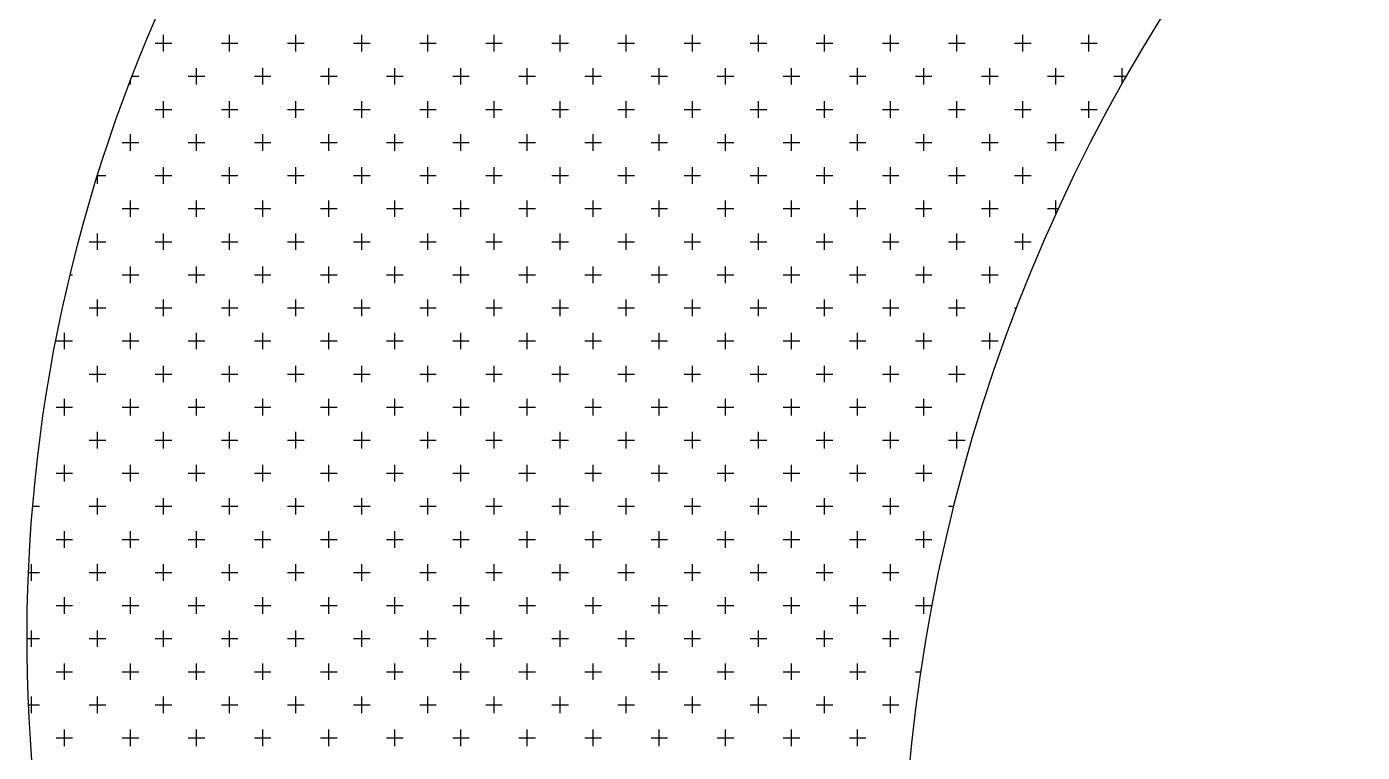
# Model space of a CAD drawing. Header units: millimetres. Extents: x 0 to 4997, y -3130 to 3130.
# Drawn here: x 2976 to 4997, y -1111 to -14 of the extents above; entities that cross this region are included whole.
import ezdxf

# ---------------------------------------------------------------- set-up
doc = ezdxf.new("R2010")
doc.units = ezdxf.units.MM
doc.linetypes.add('CONTINUA', pattern=[0])
doc.layers.add('ceco.net 325', color=7, linetype='CONTINUA')

# ---------------------------------------------------------------- blocks, each defined once
blk = doc.blocks.new('*X2')
at = {"color": 0}
for p, q in [((4.8, 3.2), (4.825, 3.2)), ((4.8125, 3.1875), (4.8125, 3.2125)), ((4.9, 3.2), (4.925, 3.2)), ((4.9125, 3.1875), (4.9125, 3.2125)), ((5, 3.2), (5.025, 3.2)), ((5.0125, 3.1875), (5.0125, 3.2125)), ((5.1, 3.2), (5.125, 3.2)), ((5.1125, 3.1875), (5.1125, 3.2125)), ((5.2, 3.2), (5.225, 3.2)), ((5.2125, 3.1875), (5.2125, 3.2125)), ((5.3, 3.2), (5.325, 3.2)), ((5.3125, 3.1875), (5.3125, 3.2125)), ((5.4, 3.2), (5.425, 3.2)), ((5.4125, 3.1875), (5.4125, 3.2125)), ((5.5, 3.2), (5.525, 3.2)), ((5.5125, 3.1875), (5.5125, 3.2125)), ((5.6, 3.2), (5.625, 3.2)), ((5.6125, 3.1875), (5.6125, 3.2125)), ((5.7, 3.2), (5.725, 3.2)), ((5.7125, 3.1875), (5.7125, 3.2125)), ((5.8, 3.2), (5.825, 3.2)), ((5.8125, 3.1875), (5.8125, 3.2125)), ((5.9, 3.2), (5.925, 3.2)), ((5.9125, 3.1875), (5.9125, 3.2125)), ((6, 3.2), (6.025, 3.2)), ((6.0125, 3.1875), (6.0125, 3.2125)), ((6.1, 3.2), (6.125, 3.2)), ((6.1125, 3.1875), (6.1125, 3.2125)), ((6.2, 3.2), (6.225, 3.2)), ((6.2125, 3.1875), (6.2125, 3.2125)), ((4.8625, 3.1375), (4.8625, 3.1625)), ((4.9625, 3.1375), (4.9625, 3.1625)), ((5.0625, 3.1375), (5.0625, 3.1625)), ((5.1625, 3.1375), (5.1625, 3.1625)), ((5.2625, 3.1375), (5.2625, 3.1625)), ((5.3625, 3.1375), (5.3625, 3.1625)), ((5.4625, 3.1375), (5.4625, 3.1625)), ((5.5625, 3.1375), (5.5625, 3.1625)), ((5.6625, 3.1375), (5.6625, 3.1625)), ((5.7625, 3.1375), (5.7625, 3.1625)), ((5.8625, 3.1375), (5.8625, 3.1625)), ((5.9625, 3.1375), (5.9625, 3.1625)), ((6.0625, 3.1375), (6.0625, 3.1625)), ((6.1625, 3.1375), (6.1625, 3.1625)), ((6.2625, 3.1391), (6.2625, 3.1625)), ((4.7625, 3.1375), (4.7625, 3.1449)), ((4.7645, 3.15), (4.775, 3.15)), ((4.85, 3.15), (4.875, 3.15)), ((4.95, 3.15), (4.975, 3.15)), ((5.05, 3.15), (5.075, 3.15)), ((5.15, 3.15), (5.175, 3.15)), ((5.25, 3.15), (5.275, 3.15)), ((5.35, 3.15), (5.375, 3.15)), ((5.45, 3.15), (5.475, 3.15)), ((5.55, 3.15), (5.575, 3.15)), ((5.65, 3.15), (5.675, 3.15)), ((5.75, 3.15), (5.775, 3.15)), ((5.85, 3.15), (5.875, 3.15)), ((5.95, 3.15), (5.975, 3.15)), ((6.05, 3.15), (6.075, 3.15)), ((6.15, 3.15), (6.175, 3.15)), ((6.25, 3.15), (6.2687, 3.15)), ((4.8125, 3.0875), (4.8125, 3.1125)), ((4.9125, 3.0875), (4.9125, 3.1125)), ((5.0125, 3.0875), (5.0125, 3.1125)), ((5.1125, 3.0875), (5.1125, 3.1125)), ((5.2125, 3.0875), (5.2125, 3.1125)), ((5.3125, 3.0875), (5.3125, 3.1125)), ((5.4125, 3.0875), (5.4125, 3.1125)), ((5.5125, 3.0875), (5.5125, 3.1125)), ((5.6125, 3.0875), (5.6125, 3.1125)), ((5.7125, 3.0875), (5.7125, 3.1125)), ((5.8125, 3.0875), (5.8125, 3.1125)), ((5.9125, 3.0875), (5.9125, 3.1125)), ((6.0125, 3.0875), (6.0125, 3.1125)), ((6.1125, 3.0875), (6.1125, 3.1125)), ((6.2125, 3.0875), (6.2125, 3.1125)), ((4.8, 3.1), (4.825, 3.1)), ((4.9, 3.1), (4.925, 3.1)), ((5, 3.1), (5.025, 3.1)), ((5.1, 3.1), (5.125, 3.1)), ((5.2, 3.1), (5.225, 3.1)), ((5.3, 3.1), (5.325, 3.1)), ((5.4, 3.1), (5.425, 3.1)), ((5.5, 3.1), (5.525, 3.1)), ((5.6, 3.1), (5.625, 3.1)), ((5.7, 3.1), (5.725, 3.1)), ((5.8, 3.1), (5.825, 3.1)), ((5.9, 3.1), (5.925, 3.1)), ((6, 3.1), (6.025, 3.1)), ((6.1, 3.1), (6.125, 3.1)), ((6.2, 3.1), (6.225, 3.1)), ((4.7625, 3.0375), (4.7625, 3.0625)), ((4.8625, 3.0375), (4.8625, 3.0625)), ((4.9625, 3.0375), (4.9625, 3.0625)), ((5.0625, 3.0375), (5.0625, 3.0625)), ((5.1625, 3.0375), (5.1625, 3.0625)), ((5.2625, 3.0375), (5.2625, 3.0625)), ((5.3625, 3.0375), (5.3625, 3.0625)), ((5.4625, 3.0375), (5.4625, 3.0625)), ((5.5625, 3.0375), (5.5625, 3.0625)), ((5.6625, 3.0375), (5.6625, 3.0625)), ((5.7625, 3.0375), (5.7625, 3.0625)), ((5.8625, 3.0375), (5.8625, 3.0625)), ((5.9625, 3.0375), (5.9625, 3.0625)), ((6.0625, 3.0375), (6.0625, 3.0625)), ((6.1625, 3.0375), (6.1625, 3.0625)), ((4.75, 3.05), (4.775, 3.05)), ((4.85, 3.05), (4.875, 3.05)), ((4.95, 3.05), (4.975, 3.05)), ((5.05, 3.05), (5.075, 3.05)), ((5.15, 3.05), (5.175, 3.05)), ((5.25, 3.05), (5.275, 3.05)), ((5.35, 3.05), (5.375, 3.05)), ((5.45, 3.05), (5.475, 3.05)), ((5.55, 3.05), (5.575, 3.05)), ((5.65, 3.05), (5.675, 3.05)), ((5.75, 3.05), (5.775, 3.05)), ((5.85, 3.05), (5.875, 3.05)), ((5.95, 3.05), (5.975, 3.05)), ((6.05, 3.05), (6.075, 3.05)), ((6.15, 3.05), (6.175, 3.05)), ((4.8125, 2.9875), (4.8125, 3.0125)), ((4.9125, 2.9875), (4.9125, 3.0125)), ((5.0125, 2.9875), (5.0125, 3.0125)), ((5.1125, 2.9875), (5.1125, 3.0125)), ((5.2125, 2.9875), (5.2125, 3.0125)), ((5.3125, 2.9875), (5.3125, 3.0125)), ((5.4125, 2.9875), (5.4125, 3.0125)), ((5.5125, 2.9875), (5.5125, 3.0125)), ((5.6125, 2.9875), (5.6125, 3.0125)), ((5.7125, 2.9875), (5.7125, 3.0125)), ((5.8125, 2.9875), (5.8125, 3.0125)), ((5.9125, 2.9875), (5.9125, 3.0125)), ((6.0125, 2.9875), (6.0125, 3.0125)), ((6.1125, 2.9875), (6.1125, 3.0125)), ((4.7121, 3), (4.725, 3)), ((4.7125, 2.9875), (4.7125, 3.0014)), ((4.8, 3), (4.825, 3)), ((4.9, 3), (4.925, 3)), ((5, 3), (5.025, 3)), ((5.1, 3), (5.125, 3)), ((5.2, 3), (5.225, 3)), ((5.3, 3), (5.325, 3)), ((5.4, 3), (5.425, 3)), ((5.5, 3), (5.525, 3)), ((5.6, 3), (5.625, 3)), ((5.7, 3), (5.725, 3)), ((5.8, 3), (5.825, 3)), ((5.9, 3), (5.925, 3)), ((6, 3), (6.025, 3)), ((6.1, 3), (6.125, 3)), ((4.75, 2.95), (4.775, 2.95)), ((4.7625, 2.9375), (4.7625, 2.9625)), ((4.85, 2.95), (4.875, 2.95)), ((4.8625, 2.9375), (4.8625, 2.9625)), ((4.95, 2.95), (4.975, 2.95)), ((4.9625, 2.9375), (4.9625, 2.9625)), ((5.05, 2.95), (5.075, 2.95)), ((5.0625, 2.9375), (5.0625, 2.9625)), ((5.15, 2.95), (5.175, 2.95)), ((5.1625, 2.9375), (5.1625, 2.9625)), ((5.25, 2.95), (5.275, 2.95)), ((5.2625, 2.9375), (5.2625, 2.9625)), ((5.35, 2.95), (5.375, 2.95)), ((5.3625, 2.9375), (5.3625, 2.9625)), ((5.45, 2.95), (5.475, 2.95)), ((5.4625, 2.9375), (5.4625, 2.9625)), ((5.55, 2.95), (5.575, 2.95)), ((5.5625, 2.9375), (5.5625, 2.9625)), ((5.65, 2.95), (5.675, 2.95)), ((5.6625, 2.9375), (5.6625, 2.9625)), ((5.75, 2.95), (5.775, 2.95)), ((5.7625, 2.9375), (5.7625, 2.9625)), ((5.85, 2.95), (5.875, 2.95)), ((5.8625, 2.9375), (5.8625, 2.9625)), ((5.95, 2.95), (5.975, 2.95)), ((5.9625, 2.9375), (5.9625, 2.9625)), ((6.05, 2.95), (6.075, 2.95)), ((6.0625, 2.9375), (6.0625, 2.9625)), ((6.15, 2.95), (6.166, 2.95)), ((6.1625, 2.9424), (6.1625, 2.9625)), ((4.7125, 2.8875), (4.7125, 2.9125)), ((4.8125, 2.8875), (4.8125, 2.9125)), ((4.9125, 2.8875), (4.9125, 2.9125)), ((5.0125, 2.8875), (5.0125, 2.9125)), ((5.1125, 2.8875), (5.1125, 2.9125)), ((5.2125, 2.8875), (5.2125, 2.9125)), ((5.3125, 2.8875), (5.3125, 2.9125)), ((5.4125, 2.8875), (5.4125, 2.9125)), ((5.5125, 2.8875), (5.5125, 2.9125)), ((5.6125, 2.8875), (5.6125, 2.9125)), ((5.7125, 2.8875), (5.7125, 2.9125)), ((5.8125, 2.8875), (5.8125, 2.9125)), ((5.9125, 2.8875), (5.9125, 2.9125)), ((6.0125, 2.8875), (6.0125, 2.9125)), ((6.1125, 2.8875), (6.1125, 2.9125)), ((4.7, 2.9), (4.725, 2.9)), ((4.8, 2.9), (4.825, 2.9)), ((4.9, 2.9), (4.925, 2.9)), ((5, 2.9), (5.025, 2.9)), ((5.1, 2.9), (5.125, 2.9)), ((5.2, 2.9), (5.225, 2.9)), ((5.3, 2.9), (5.325, 2.9)), ((5.4, 2.9), (5.425, 2.9)), ((5.5, 2.9), (5.525, 2.9)), ((5.6, 2.9), (5.625, 2.9)), ((5.7, 2.9), (5.725, 2.9)), ((5.8, 2.9), (5.825, 2.9)), ((5.9, 2.9), (5.925, 2.9)), ((6, 2.9), (6.025, 2.9)), ((6.1, 2.9), (6.125, 2.9)), ((4.6707, 2.85), (4.675, 2.85)), ((4.75, 2.85), (4.775, 2.85)), ((4.7625, 2.8375), (4.7625, 2.8625)), ((4.85, 2.85), (4.875, 2.85)), ((4.8625, 2.8375), (4.8625, 2.8625)), ((4.95, 2.85), (4.975, 2.85)), ((4.9625, 2.8375), (4.9625, 2.8625)), ((5.05, 2.85), (5.075, 2.85)), ((5.0625, 2.8375), (5.0625, 2.8625)), ((5.15, 2.85), (5.175, 2.85)), ((5.1625, 2.8375), (5.1625, 2.8625)), ((5.25, 2.85), (5.275, 2.85)), ((5.2625, 2.8375), (5.2625, 2.8625)), ((5.35, 2.85), (5.375, 2.85)), ((5.3625, 2.8375), (5.3625, 2.8625)), ((5.45, 2.85), (5.475, 2.85)), ((5.4625, 2.8375), (5.4625, 2.8625)), ((5.55, 2.85), (5.575, 2.85)), ((5.5625, 2.8375), (5.5625, 2.8625)), ((5.65, 2.85), (5.675, 2.85)), ((5.6625, 2.8375), (5.6625, 2.8625)), ((5.75, 2.85), (5.775, 2.85)), ((5.7625, 2.8375), (5.7625, 2.8625)), ((5.85, 2.85), (5.875, 2.85)), ((5.8625, 2.8375), (5.8625, 2.8625)), ((5.95, 2.85), (5.975, 2.85)), ((5.9625, 2.8375), (5.9625, 2.8625)), ((6.05, 2.85), (6.075, 2.85)), ((6.0625, 2.8375), (6.0625, 2.8625)), ((4.7125, 2.7875), (4.7125, 2.8125)), ((4.8125, 2.7875), (4.8125, 2.8125)), ((4.9125, 2.7875), (4.9125, 2.8125)), ((5.0125, 2.7875), (5.0125, 2.8125)), ((5.1125, 2.7875), (5.1125, 2.8125)), ((5.2125, 2.7875), (5.2125, 2.8125)), ((5.3125, 2.7875), (5.3125, 2.8125)), ((5.4125, 2.7875), (5.4125, 2.8125)), ((5.5125, 2.7875), (5.5125, 2.8125)), ((5.6125, 2.7875), (5.6125, 2.8125)), ((5.7125, 2.7875), (5.7125, 2.8125)), ((5.8125, 2.7875), (5.8125, 2.8125)), ((5.9125, 2.7875), (5.9125, 2.8125)), ((6.0125, 2.7875), (6.0125, 2.8125)), ((4.7, 2.8), (4.725, 2.8)), ((4.8, 2.8), (4.825, 2.8)), ((4.9, 2.8), (4.925, 2.8)), ((5, 2.8), (5.025, 2.8)), ((5.1, 2.8), (5.125, 2.8)), ((5.2, 2.8), (5.225, 2.8)), ((5.3, 2.8), (5.325, 2.8)), ((5.4, 2.8), (5.425, 2.8)), ((5.5, 2.8), (5.525, 2.8)), ((5.6, 2.8), (5.625, 2.8)), ((5.7, 2.8), (5.725, 2.8)), ((5.8, 2.8), (5.825, 2.8)), ((5.9, 2.8), (5.925, 2.8)), ((6, 2.8), (6.025, 2.8)), ((6.1, 2.8), (6.1027, 2.8)), ((4.65, 2.75), (4.675, 2.75)), ((4.6625, 2.7375), (4.6625, 2.7625)), ((4.75, 2.75), (4.775, 2.75)), ((4.7625, 2.7375), (4.7625, 2.7625)), ((4.85, 2.75), (4.875, 2.75)), ((4.8625, 2.7375), (4.8625, 2.7625)), ((4.95, 2.75), (4.975, 2.75)), ((4.9625, 2.7375), (4.9625, 2.7625)), ((5.05, 2.75), (5.075, 2.75)), ((5.0625, 2.7375), (5.0625, 2.7625)), ((5.15, 2.75), (5.175, 2.75)), ((5.1625, 2.7375), (5.1625, 2.7625)), ((5.25, 2.75), (5.275, 2.75)), ((5.2625, 2.7375), (5.2625, 2.7625)), ((5.35, 2.75), (5.375, 2.75)), ((5.3625, 2.7375), (5.3625, 2.7625)), ((5.45, 2.75), (5.475, 2.75)), ((5.4625, 2.7375), (5.4625, 2.7625)), ((5.55, 2.75), (5.575, 2.75)), ((5.5625, 2.7375), (5.5625, 2.7625)), ((5.65, 2.75), (5.675, 2.75)), ((5.6625, 2.7375), (5.6625, 2.7625)), ((5.75, 2.75), (5.775, 2.75)), ((5.7625, 2.7375), (5.7625, 2.7625)), ((5.85, 2.75), (5.875, 2.75)), ((5.8625, 2.7375), (5.8625, 2.7625)), ((5.95, 2.75), (5.975, 2.75)), ((5.9625, 2.7375), (5.9625, 2.7625)), ((6.05, 2.75), (6.075, 2.75)), ((6.0625, 2.7375), (6.0625, 2.7625)), ((4.7125, 2.6875), (4.7125, 2.7125)), ((4.8125, 2.6875), (4.8125, 2.7125)), ((4.9125, 2.6875), (4.9125, 2.7125)), ((5.0125, 2.6875), (5.0125, 2.7125)), ((5.1125, 2.6875), (5.1125, 2.7125)), ((5.2125, 2.6875), (5.2125, 2.7125)), ((5.3125, 2.6875), (5.3125, 2.7125)), ((5.4125, 2.6875), (5.4125, 2.7125)), ((5.5125, 2.6875), (5.5125, 2.7125)), ((5.6125, 2.6875), (5.6125, 2.7125)), ((5.7125, 2.6875), (5.7125, 2.7125)), ((5.8125, 2.6875), (5.8125, 2.7125)), ((5.9125, 2.6875), (5.9125, 2.7125)), ((6.0125, 2.6875), (6.0125, 2.7125)), ((4.7, 2.7), (4.725, 2.7)), ((4.8, 2.7), (4.825, 2.7)), ((4.9, 2.7), (4.925, 2.7)), ((5, 2.7), (5.025, 2.7)), ((5.1, 2.7), (5.125, 2.7)), ((5.2, 2.7), (5.225, 2.7)), ((5.3, 2.7), (5.325, 2.7)), ((5.4, 2.7), (5.425, 2.7)), ((5.5, 2.7), (5.525, 2.7)), ((5.6, 2.7), (5.625, 2.7)), ((5.7, 2.7), (5.725, 2.7)), ((5.8, 2.7), (5.825, 2.7)), ((5.9, 2.7), (5.925, 2.7)), ((6, 2.7), (6.025, 2.7)), ((4.65, 2.65), (4.675, 2.65)), ((4.6625, 2.6375), (4.6625, 2.6625)), ((4.75, 2.65), (4.775, 2.65)), ((4.7625, 2.6375), (4.7625, 2.6625)), ((4.85, 2.65), (4.875, 2.65)), ((4.8625, 2.6375), (4.8625, 2.6625)), ((4.95, 2.65), (4.975, 2.65)), ((4.9625, 2.6375), (4.9625, 2.6625)), ((5.05, 2.65), (5.075, 2.65)), ((5.0625, 2.6375), (5.0625, 2.6625)), ((5.15, 2.65), (5.175, 2.65)), ((5.1625, 2.6375), (5.1625, 2.6625)), ((5.25, 2.65), (5.275, 2.65)), ((5.2625, 2.6375), (5.2625, 2.6625)), ((5.35, 2.65), (5.375, 2.65)), ((5.3625, 2.6375), (5.3625, 2.6625)), ((5.45, 2.65), (5.475, 2.65)), ((5.4625, 2.6375), (5.4625, 2.6625)), ((5.55, 2.65), (5.575, 2.65)), ((5.5625, 2.6375), (5.5625, 2.6625)), ((5.65, 2.65), (5.675, 2.65)), ((5.6625, 2.6375), (5.6625, 2.6625)), ((5.75, 2.65), (5.775, 2.65)), ((5.7625, 2.6375), (5.7625, 2.6625)), ((5.85, 2.65), (5.875, 2.65)), ((5.8625, 2.6375), (5.8625, 2.6625)), ((5.95, 2.65), (5.975, 2.65)), ((5.9625, 2.6375), (5.9625, 2.6625)), ((6.05, 2.65), (6.0501, 2.65)), ((4.7125, 2.5875), (4.7125, 2.6125)), ((4.8125, 2.5875), (4.8125, 2.6125)), ((4.9125, 2.5875), (4.9125, 2.6125)), ((5.0125, 2.5875), (5.0125, 2.6125)), ((5.1125, 2.5875), (5.1125, 2.6125)), ((5.2125, 2.5875), (5.2125, 2.6125)), ((5.3125, 2.5875), (5.3125, 2.6125)), ((5.4125, 2.5875), (5.4125, 2.6125)), ((5.5125, 2.5875), (5.5125, 2.6125)), ((5.6125, 2.5875), (5.6125, 2.6125)), ((5.7125, 2.5875), (5.7125, 2.6125)), ((5.8125, 2.5875), (5.8125, 2.6125)), ((5.9125, 2.5875), (5.9125, 2.6125)), ((6.0125, 2.5875), (6.0125, 2.6125)), ((4.6247, 2.6), (4.625, 2.6)), ((4.7, 2.6), (4.725, 2.6)), ((4.8, 2.6), (4.825, 2.6)), ((4.9, 2.6), (4.925, 2.6)), ((5, 2.6), (5.025, 2.6)), ((5.1, 2.6), (5.125, 2.6)), ((5.2, 2.6), (5.225, 2.6)), ((5.3, 2.6), (5.325, 2.6)), ((5.4, 2.6), (5.425, 2.6)), ((5.5, 2.6), (5.525, 2.6)), ((5.6, 2.6), (5.625, 2.6)), ((5.7, 2.6), (5.725, 2.6)), ((5.8, 2.6), (5.825, 2.6)), ((5.9, 2.6), (5.925, 2.6)), ((6, 2.6), (6.025, 2.6)), ((4.65, 2.55), (4.675, 2.55)), ((4.6625, 2.5375), (4.6625, 2.5625)), ((4.75, 2.55), (4.775, 2.55)), ((4.7625, 2.5375), (4.7625, 2.5625)), ((4.85, 2.55), (4.875, 2.55)), ((4.8625, 2.5375), (4.8625, 2.5625)), ((4.95, 2.55), (4.975, 2.55)), ((4.9625, 2.5375), (4.9625, 2.5625)), ((5.05, 2.55), (5.075, 2.55)), ((5.0625, 2.5375), (5.0625, 2.5625)), ((5.15, 2.55), (5.175, 2.55)), ((5.1625, 2.5375), (5.1625, 2.5625)), ((5.25, 2.55), (5.275, 2.55)), ((5.2625, 2.5375), (5.2625, 2.5625)), ((5.35, 2.55), (5.375, 2.55)), ((5.3625, 2.5375), (5.3625, 2.5625)), ((5.45, 2.55), (5.475, 2.55)), ((5.4625, 2.5375), (5.4625, 2.5625)), ((5.55, 2.55), (5.575, 2.55)), ((5.5625, 2.5375), (5.5625, 2.5625)), ((5.65, 2.55), (5.675, 2.55)), ((5.6625, 2.5375), (5.6625, 2.5625)), ((5.75, 2.55), (5.775, 2.55)), ((5.7625, 2.5375), (5.7625, 2.5625)), ((5.85, 2.55), (5.875, 2.55)), ((5.8625, 2.5375), (5.8625, 2.5625)), ((5.95, 2.55), (5.975, 2.55)), ((5.9625, 2.5375), (5.9625, 2.5625)), ((4.7125, 2.4875), (4.7125, 2.5125)), ((4.8125, 2.4875), (4.8125, 2.5125)), ((4.9125, 2.4875), (4.9125, 2.5125)), ((5.0125, 2.4875), (5.0125, 2.5125)), ((5.1125, 2.4875), (5.1125, 2.5125)), ((5.2125, 2.4875), (5.2125, 2.5125)), ((5.3125, 2.4875), (5.3125, 2.5125)), ((5.4125, 2.4875), (5.4125, 2.5125)), ((5.5125, 2.4875), (5.5125, 2.5125)), ((5.6125, 2.4875), (5.6125, 2.5125)), ((5.7125, 2.4875), (5.7125, 2.5125)), ((5.8125, 2.4875), (5.8125, 2.5125)), ((5.9125, 2.4875), (5.9125, 2.5125)), ((4.614, 2.5), (4.625, 2.5)), ((4.7, 2.5), (4.725, 2.5)), ((4.8, 2.5), (4.825, 2.5)), ((4.9, 2.5), (4.925, 2.5)), ((5, 2.5), (5.025, 2.5)), ((5.1, 2.5), (5.125, 2.5)), ((5.2, 2.5), (5.225, 2.5)), ((5.3, 2.5), (5.325, 2.5)), ((5.4, 2.5), (5.425, 2.5)), ((5.5, 2.5), (5.525, 2.5)), ((5.6, 2.5), (5.625, 2.5)), ((5.7, 2.5), (5.725, 2.5)), ((5.8, 2.5), (5.825, 2.5)), ((5.9, 2.5), (5.925, 2.5)), ((6, 2.5), (6.0076, 2.5)), ((4.65, 2.45), (4.675, 2.45)), ((4.6625, 2.4375), (4.6625, 2.4625)), ((4.75, 2.45), (4.775, 2.45)), ((4.7625, 2.4375), (4.7625, 2.4625)), ((4.85, 2.45), (4.875, 2.45)), ((4.8625, 2.4375), (4.8625, 2.4625)), ((4.95, 2.45), (4.975, 2.45)), ((4.9625, 2.4375), (4.9625, 2.4625)), ((5.05, 2.45), (5.075, 2.45)), ((5.0625, 2.4375), (5.0625, 2.4625)), ((5.15, 2.45), (5.175, 2.45)), ((5.1625, 2.4375), (5.1625, 2.4625)), ((5.25, 2.45), (5.275, 2.45)), ((5.2625, 2.4375), (5.2625, 2.4625)), ((5.35, 2.45), (5.375, 2.45)), ((5.3625, 2.4375), (5.3625, 2.4625)), ((5.45, 2.45), (5.475, 2.45)), ((5.4625, 2.4375), (5.4625, 2.4625)), ((5.55, 2.45), (5.575, 2.45)), ((5.5625, 2.4375), (5.5625, 2.4625)), ((5.65, 2.45), (5.675, 2.45)), ((5.6625, 2.4375), (5.6625, 2.4625)), ((5.75, 2.45), (5.775, 2.45)), ((5.7625, 2.4375), (5.7625, 2.4625)), ((5.85, 2.45), (5.875, 2.45)), ((5.8625, 2.4375), (5.8625, 2.4625)), ((5.95, 2.45), (5.975, 2.45)), ((5.9625, 2.4375), (5.9625, 2.4625)), ((4.6125, 2.3875), (4.6125, 2.4125)), ((4.7125, 2.3875), (4.7125, 2.4125)), ((4.8125, 2.3875), (4.8125, 2.4125)), ((4.9125, 2.3875), (4.9125, 2.4125)), ((5.0125, 2.3875), (5.0125, 2.4125)), ((5.1125, 2.3875), (5.1125, 2.4125)), ((5.2125, 2.3875), (5.2125, 2.4125)), ((5.3125, 2.3875), (5.3125, 2.4125)), ((5.4125, 2.3875), (5.4125, 2.4125)), ((5.5125, 2.3875), (5.5125, 2.4125)), ((5.6125, 2.3875), (5.6125, 2.4125)), ((5.7125, 2.3875), (5.7125, 2.4125)), ((5.8125, 2.3875), (5.8125, 2.4125)), ((5.9125, 2.3875), (5.9125, 2.4125)), ((4.6077, 2.4), (4.625, 2.4)), ((4.7, 2.4), (4.725, 2.4)), ((4.8, 2.4), (4.825, 2.4)), ((4.9, 2.4), (4.925, 2.4)), ((5, 2.4), (5.025, 2.4)), ((5.1, 2.4), (5.125, 2.4)), ((5.2, 2.4), (5.225, 2.4)), ((5.3, 2.4), (5.325, 2.4)), ((5.4, 2.4), (5.425, 2.4)), ((5.5, 2.4), (5.525, 2.4)), ((5.6, 2.4), (5.625, 2.4)), ((5.7, 2.4), (5.725, 2.4)), ((5.8, 2.4), (5.825, 2.4)), ((5.9, 2.4), (5.925, 2.4)), ((4.65, 2.35), (4.675, 2.35)), ((4.6625, 2.3375), (4.6625, 2.3625)), ((4.75, 2.35), (4.775, 2.35)), ((4.7625, 2.3375), (4.7625, 2.3625)), ((4.85, 2.35), (4.875, 2.35)), ((4.8625, 2.3375), (4.8625, 2.3625)), ((4.95, 2.35), (4.975, 2.35)), ((4.9625, 2.3375), (4.9625, 2.3625)), ((5.05, 2.35), (5.075, 2.35)), ((5.0625, 2.3375), (5.0625, 2.3625)), ((5.15, 2.35), (5.175, 2.35)), ((5.1625, 2.3375), (5.1625, 2.3625)), ((5.25, 2.35), (5.275, 2.35)), ((5.2625, 2.3375), (5.2625, 2.3625)), ((5.35, 2.35), (5.375, 2.35)), ((5.3625, 2.3375), (5.3625, 2.3625)), ((5.45, 2.35), (5.475, 2.35)), ((5.4625, 2.3375), (5.4625, 2.3625)), ((5.55, 2.35), (5.575, 2.35)), ((5.5625, 2.3375), (5.5625, 2.3625)), ((5.65, 2.35), (5.675, 2.35)), ((5.6625, 2.3375), (5.6625, 2.3625)), ((5.75, 2.35), (5.775, 2.35)), ((5.7625, 2.3375), (5.7625, 2.3625)), ((5.85, 2.35), (5.875, 2.35)), ((5.8625, 2.3375), (5.8625, 2.3625)), ((5.95, 2.35), (5.9747, 2.35)), ((5.9625, 2.3375), (5.9625, 2.3625)), ((4.6125, 2.2875), (4.6125, 2.3125)), ((4.7125, 2.2875), (4.7125, 2.3125)), ((4.8125, 2.2875), (4.8125, 2.3125)), ((4.9125, 2.2875), (4.9125, 2.3125)), ((5.0125, 2.2875), (5.0125, 2.3125)), ((5.1125, 2.2875), (5.1125, 2.3125)), ((5.2125, 2.2875), (5.2125, 2.3125)), ((5.3125, 2.2875), (5.3125, 2.3125)), ((5.4125, 2.2875), (5.4125, 2.3125)), ((5.5125, 2.2875), (5.5125, 2.3125)), ((5.6125, 2.2875), (5.6125, 2.3125)), ((5.7125, 2.2875), (5.7125, 2.3125)), ((5.8125, 2.2875), (5.8125, 2.3125)), ((5.9125, 2.2875), (5.9125, 2.3125)), ((4.6056, 2.3), (4.625, 2.3)), ((4.7, 2.3), (4.725, 2.3)), ((4.8, 2.3), (4.825, 2.3)), ((4.9, 2.3), (4.925, 2.3)), ((5, 2.3), (5.025, 2.3)), ((5.1, 2.3), (5.125, 2.3)), ((5.2, 2.3), (5.225, 2.3)), ((5.3, 2.3), (5.325, 2.3)), ((5.4, 2.3), (5.425, 2.3)), ((5.5, 2.3), (5.525, 2.3)), ((5.6, 2.3), (5.625, 2.3)), ((5.7, 2.3), (5.725, 2.3)), ((5.8, 2.3), (5.825, 2.3)), ((5.9, 2.3), (5.925, 2.3)), ((4.65, 2.25), (4.675, 2.25)), ((4.6625, 2.2375), (4.6625, 2.2625)), ((4.75, 2.25), (4.775, 2.25)), ((4.7625, 2.2375), (4.7625, 2.2625)), ((4.85, 2.25), (4.875, 2.25)), ((4.8625, 2.2375), (4.8625, 2.2625)), ((4.95, 2.25), (4.975, 2.25)), ((4.9625, 2.2375), (4.9625, 2.2625)), ((5.05, 2.25), (5.075, 2.25)), ((5.0625, 2.2375), (5.0625, 2.2625)), ((5.15, 2.25), (5.175, 2.25)), ((5.1625, 2.2375), (5.1625, 2.2625)), ((5.25, 2.25), (5.275, 2.25)), ((5.2625, 2.2375), (5.2625, 2.2625)), ((5.35, 2.25), (5.375, 2.25)), ((5.3625, 2.2375), (5.3625, 2.2625)), ((5.45, 2.25), (5.475, 2.25)), ((5.4625, 2.2375), (5.4625, 2.2625)), ((5.55, 2.25), (5.575, 2.25)), ((5.5625, 2.2375), (5.5625, 2.2625)), ((5.65, 2.25), (5.675, 2.25)), ((5.6625, 2.2375), (5.6625, 2.2625)), ((5.75, 2.25), (5.775, 2.25)), ((5.7625, 2.2375), (5.7625, 2.2625)), ((5.85, 2.25), (5.875, 2.25)), ((5.8625, 2.2375), (5.8625, 2.2625)), ((5.95, 2.25), (5.9579, 2.25)), ((4.6125, 2.1875), (4.6125, 2.2125)), ((4.7125, 2.1875), (4.7125, 2.2125)), ((4.8125, 2.1875), (4.8125, 2.2125)), ((4.9125, 2.1875), (4.9125, 2.2125)), ((5.0125, 2.1875), (5.0125, 2.2125)), ((5.1125, 2.1875), (5.1125, 2.2125)), ((5.2125, 2.1875), (5.2125, 2.2125)), ((5.3125, 2.1875), (5.3125, 2.2125)), ((5.4125, 2.1875), (5.4125, 2.2125)), ((5.5125, 2.1875), (5.5125, 2.2125)), ((5.6125, 2.1875), (5.6125, 2.2125)), ((5.7125, 2.1875), (5.7125, 2.2125)), ((5.8125, 2.1875), (5.8125, 2.2125)), ((5.9125, 2.1875), (5.9125, 2.2125)), ((4.6077, 2.2), (4.625, 2.2)), ((4.7, 2.2), (4.725, 2.2)), ((4.8, 2.2), (4.825, 2.2)), ((4.9, 2.2), (4.925, 2.2)), ((5, 2.2), (5.025, 2.2)), ((5.1, 2.2), (5.125, 2.2)), ((5.2, 2.2), (5.225, 2.2)), ((5.3, 2.2), (5.325, 2.2)), ((5.4, 2.2), (5.425, 2.2)), ((5.5, 2.2), (5.525, 2.2)), ((5.6, 2.2), (5.625, 2.2)), ((5.7, 2.2), (5.725, 2.2)), ((5.8, 2.2), (5.825, 2.2)), ((5.9, 2.2), (5.925, 2.2)), ((4.6625, 2.1375), (4.6625, 2.1625)), ((4.7625, 2.1375), (4.7625, 2.1625)), ((4.8625, 2.1375), (4.8625, 2.1625)), ((4.9625, 2.1375), (4.9625, 2.1625)), ((5.0625, 2.1375), (5.0625, 2.1625)), ((5.1625, 2.1375), (5.1625, 2.1625)), ((5.2625, 2.1375), (5.2625, 2.1625)), ((5.3625, 2.1375), (5.3625, 2.1625)), ((5.4625, 2.1375), (5.4625, 2.1625)), ((5.5625, 2.1375), (5.5625, 2.1625)), ((5.6625, 2.1375), (5.6625, 2.1625)), ((5.7625, 2.1375), (5.7625, 2.1625)), ((5.8625, 2.1375), (5.8625, 2.1625)), ((4.65, 2.15), (4.675, 2.15)), ((4.75, 2.15), (4.775, 2.15)), ((4.85, 2.15), (4.875, 2.15)), ((4.95, 2.15), (4.975, 2.15)), ((5.05, 2.15), (5.075, 2.15)), ((5.15, 2.15), (5.175, 2.15)), ((5.25, 2.15), (5.275, 2.15)), ((5.35, 2.15), (5.375, 2.15)), ((5.45, 2.15), (5.475, 2.15)), ((5.55, 2.15), (5.575, 2.15)), ((5.65, 2.15), (5.675, 2.15)), ((5.75, 2.15), (5.775, 2.15)), ((5.85, 2.15), (5.875, 2.15))]:
    blk.add_line(p, q, dxfattribs=at)
blk = doc.blocks.new('ALASDELTAplanta')
for centre, radius, start, end in [((5.3247, -0.9383), 2.3485, 156.4505, 207.8336), ((6.8822, -1.3673), 2.5815, 148.0188, 223.0798)]:
    blk.add_arc(centre, radius, start, end)
blk.add_blockref('*X2', (-1.6293, -3.2391))

msp = doc.modelspace()

# ---------------------------------------------------------------- block references
at = {"layer": 'ceco.net 325', "xscale": 1000, "yscale": 1000, "zscale": 1000}
msp.add_blockref('ALASDELTAplanta', (0, 0), dxfattribs=at)

doc.saveas('drawing.dxf')
